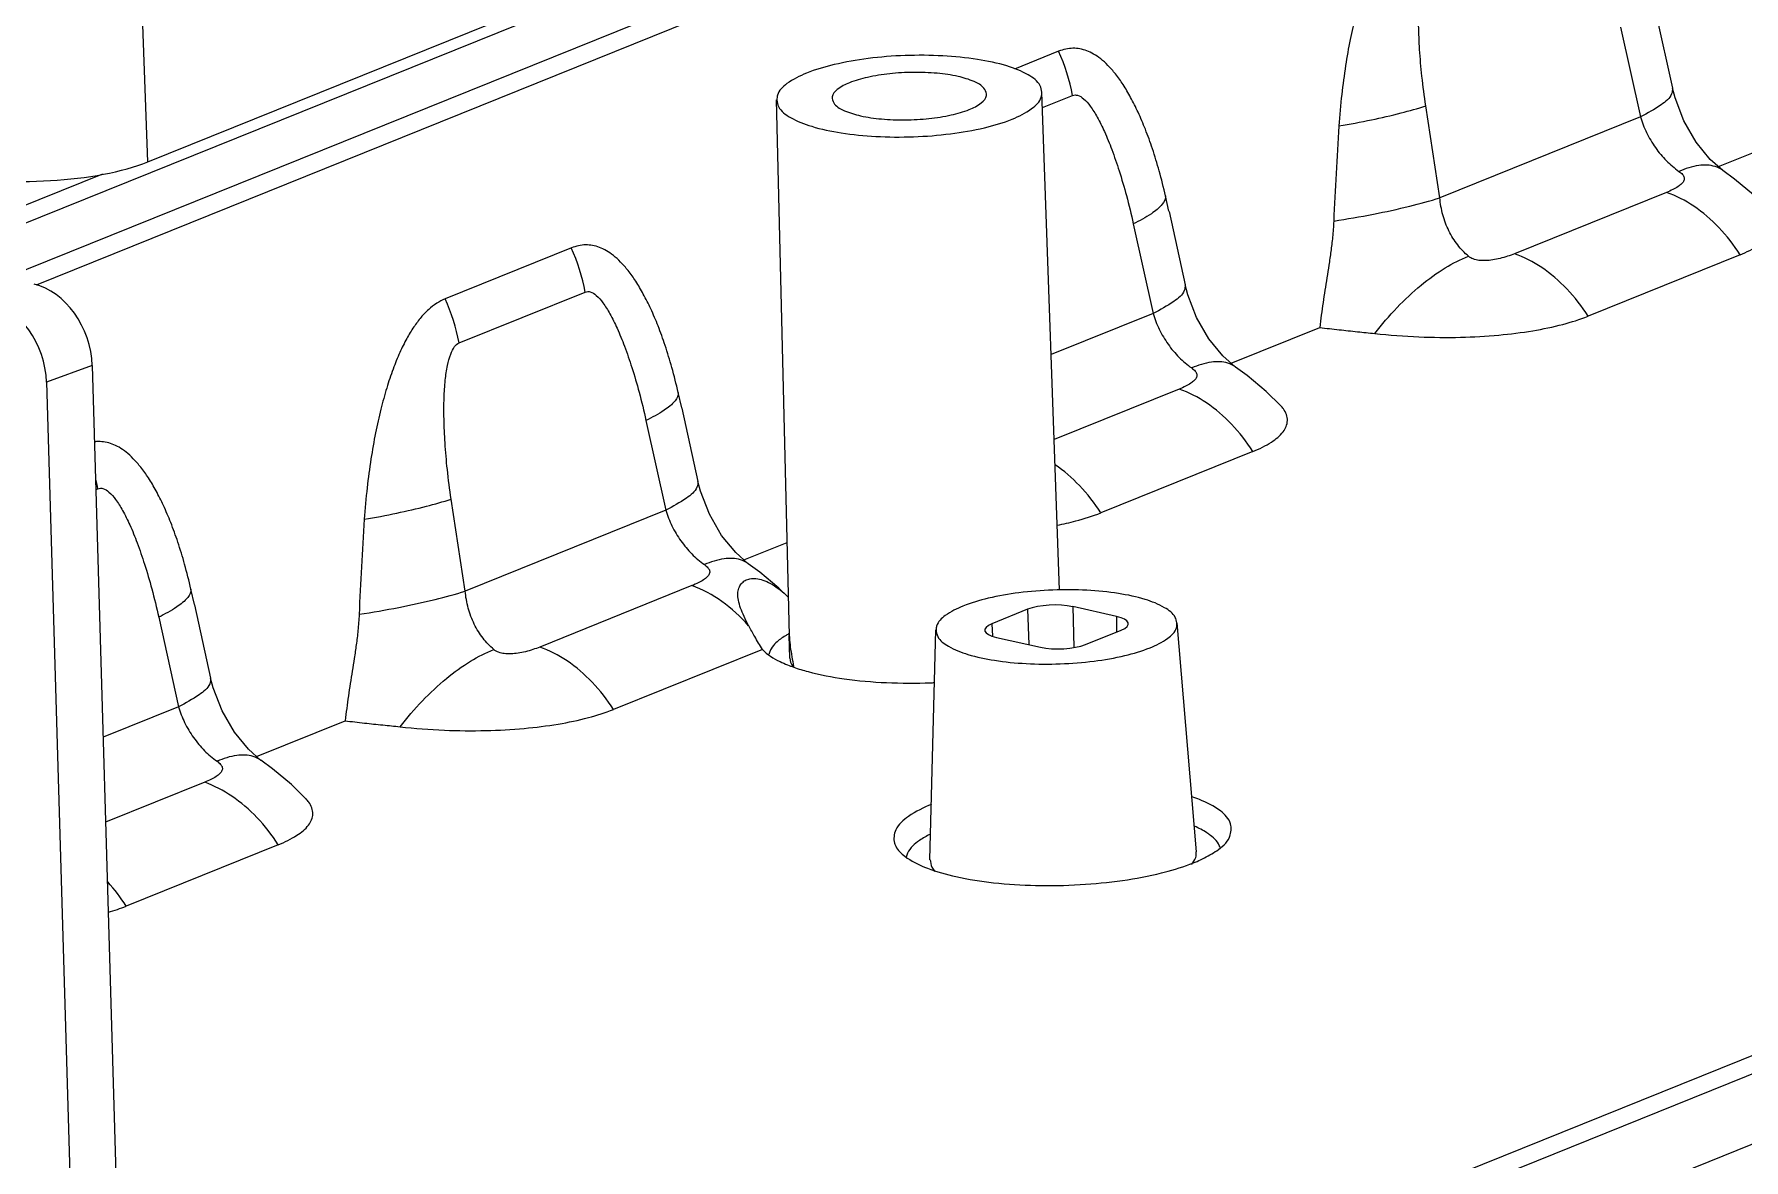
# Model space of a CAD drawing. Header units: millimetres. Extents: x 2279 to 2636, y 1024 to 1272.
# Drawn here: x 2462.42 to 2483.67, y 1049.71 to 1063.71 of the extents above; entities that cross this region are included whole.
import ezdxf

# ---------------------------------------------------------------- set-up
doc = ezdxf.new("R2010")
doc.units = ezdxf.units.MM
doc.layers.add('06___PRT_ALL_SURFS', color=7, linetype='Continuous')
doc.layers.add('from', color=7, linetype='Continuous', lineweight=13)

# ---------------------------------------------------------------- blocks, each defined once
blk = doc.blocks.new('A$C040E4FC1')
at = {"color": 7, "linetype": 'Continuous'}
for p, q in [((53.781, 45.931), (138.336, 80.056)), ((84.445, 58.057), (49.295, 43.871)), ((86.61, 57.561), (51.469, 43.379)), ((84.486, 57.106), (50.838, 43.526)), ((53.781, 45.931), (53.461, 54.707)), ((85.034, 48.98), (85.37, 47.46)), ((84.295, 48.721), (84.705, 46.866)), ((72.652, 48.224), (71.735, 47.853)), ((67.075, 36.12), (66.81, 47.214)), ((72.667, 37.059), (72.307, 47.375)), ((135.009, 46.778), (56.464, 15.079)), ((80.549, 45.188), (80.259, 47.093)), ((84.705, 46.866), (80.549, 45.188)), ((53.886, 12.21), (138.897, 46.519)), ((135.612, 46.643), (57.067, 14.944)), ((86.323, 45.834), (87.396, 46.267)), ((86.413, 45.754), (86.412, 45.755)), ((52.841, 45.68), (48.692, 44.005)), ((74.938, 44.907), (74.867, 45.225)), ((85.247, 45.3), (82.096, 44.028)), ((62.557, 44.149), (59.942, 43.094)), ((86.77, 44.006), (83.62, 42.734)), ((75.275, 43.386), (75.275, 43.386)), ((76.227, 41.76), (78.062, 42.5)), ((52.631, 41.711), (51.685, 41.368)), ((52.631, 41.711), (53.183, 22.932)), ((76.318, 41.68), (76.317, 41.681)), ((51.685, 41.368), (52.241, 22.431)), ((64.843, 40.832), (64.771, 41.151)), ((76.675, 39.931), (73.525, 38.66)), ((65.179, 39.311), (65.179, 39.311)), ((66.132, 37.685), (67.029, 38.047)), ((66.222, 37.605), (66.221, 37.606)), ((54.747, 36.758), (54.676, 37.076)), ((72.008, 36.661), (71.269, 36.363)), ((72.008, 36.661), (72.032, 35.93)), ((72.943, 36.716), (72.97, 35.87)), ((73.851, 36.513), (72.943, 36.716)), ((73.851, 36.513), (73.852, 36.191)), ((66.231, 36.319), (66.23, 36.322)), ((69.987, 31.472), (70.109, 36.235)), ((71.269, 36.363), (71.284, 36.107)), ((73.208, 35.931), (73.947, 36.229)), ((75.508, 31.634), (75.106, 36.382)), ((66.514, 35.831), (63.429, 34.586)), ((67.072, 36.123), (67.072, 36.12)), ((71.365, 36.079), (72.273, 35.876)), ((55.083, 35.237), (55.084, 35.237)), ((56.036, 33.611), (57.871, 34.352)), ((56.127, 33.531), (56.126, 33.532)), ((56.484, 31.783), (53.334, 30.511))]:
    blk.add_line(p, q, dxfattribs=at)
for points in [[(86.413, 45.754), (86.153, 45.984), (85.861, 46.341), (85.607, 46.78), (85.423, 47.255), (85.37, 47.46)], [(87.351, 44.954), (87.048, 45.251), (86.651, 45.576), (86.412, 45.755)]]:
    blk.add_lwpolyline(points, dxfattribs=at)
for centre, radius, start, end in [((68.964, 46.563), 4.045, 10.6181, 24.2449), ((158.031, 41.339), 79.751, 176.16401, 177.58058), ((58.868, 42.488), 4.045, 10.6181, 24.2449), ((56.262, 41.436), 4.037, 10.6031, 24.2595), ((48.865, 38.435), 3.951, 10.5667, 13.7198), ((137.84, 33.19), 79.751, 176.16401, 177.58058), ((68.279, 33.968), 2.501, 118.9073, 119.2655), ((67.119, 35.602), 0.487, 150.1355, 155.6713), ((68.009, 37.914), 2.594, 244.2086, 247.9333), ((68.158, 38.28), 2.989, 247.9219, 250.5818), ((74.782, 33.325), 2.02, 303.5517, 304.4993), ((71.096, 34.353), 3.27, 248.4818, 249.182), ((73.158, 37.757), 6.756, 283.928, 284.4193), ((74.286, 34.295), 3.111, 291.919, 294.8267)]:
    blk.add_arc(centre, radius, start, end, dxfattribs=at)
for centre, major_axis, ratio, start_param, end_param in [((51.457, 46.453), (2.999, 0.088), 0.307376, -2.261248, -0.693191), ((51.467, 41.966), (-0.558, 1.393), 0.734436, -2.034066, -0.466009), ((50.52, 41.624), (-0.558, 1.393), 0.734436, -2.034066, -0.466009), ((72.524, 36.546), (0.664, 0.02), 0.306642, 0.878854, 2.449346), ((73.431, 36.344), (0.664, 0.02), 0.306458, 5.591175, 7.161667), ((71.785, 36.248), (0.664, 0.02), 0.306458, 2.449582, 4.020074), ((72.693, 36.046), (0.664, 0.02), 0.306642, -2.262739, -0.692247)]:
    blk.add_ellipse(centre, major_axis=major_axis, ratio=ratio, start_param=start_param, end_param=end_param, dxfattribs=at)
for points, start_tangent, end_tangent in [([(80.133, 51.243), (79.958, 51.15), (79.792, 51.023), (79.635, 50.86), (79.485, 50.661), (79.338, 50.421), (79.194, 50.131), (79.055, 49.788), (78.923, 49.395), (78.802, 48.956), (78.692, 48.467), (78.597, 47.926), (78.517, 47.33), (78.459, 46.675)], (-0.92463, -0.380867), (-0.067471, -0.997721)), ([(80.259, 47.093), (80.179, 47.704), (80.131, 48.26), (80.11, 48.754), (80.113, 49.187), (80.137, 49.557), (80.183, 49.862), (80.248, 50.095), (80.329, 50.252), (80.421, 50.327)], (-0.150436, 0.98862), (0.926974, 0.375125)), ([(74.867, 45.225), (74.736, 45.744), (74.596, 46.203), (74.449, 46.606), (74.298, 46.96), (74.144, 47.268), (73.987, 47.533), (73.829, 47.754), (73.673, 47.931), (73.523, 48.067), (73.377, 48.165), (73.234, 48.233), (73.092, 48.273), (72.948, 48.285), (72.8, 48.268), (72.652, 48.224)], (-0.221788, 0.975095), (-0.929992, -0.367579)), ([(72.302, 47.375), (72.267, 47.51), (72.021, 47.733), (71.581, 47.918), (70.97, 48.054), (70.254, 48.127), (69.472, 48.134), (68.705, 48.072), (68.001, 47.946), (67.427, 47.769)], (-0.053868, 0.998548), (-0.927327, -0.374251)), ([(67.427, 47.769), (67.024, 47.552), (66.827, 47.314), (66.816, 47.214)], (-0.927327, -0.374251), (0.045751, -0.998953)), ([(68.318, 47.57), (68.067, 47.431), (67.961, 47.276), (67.961, 47.246)], (-0.927327, -0.374251), (0.091012, -0.99585)), ([(71.156, 47.34), (71.105, 47.459), (70.901, 47.595), (70.568, 47.7), (70.137, 47.766), (69.643, 47.785), (69.152, 47.757), (68.689, 47.682), (68.318, 47.57)], (-0.091012, 0.99585), (-0.927327, -0.374251)), ([(66.816, 47.214), (66.851, 47.076), (67.096, 46.853), (67.536, 46.668), (68.147, 46.532), (68.863, 46.459), (69.645, 46.452), (70.412, 46.514), (71.116, 46.639), (71.691, 46.817)], (0.045751, -0.998953), (0.927327, 0.374251)), ([(67.961, 47.246), (68.012, 47.127), (68.216, 46.991), (68.549, 46.886), (68.98, 46.82), (69.474, 46.801), (69.966, 46.829), (70.428, 46.904), (70.799, 47.016)], (0.091012, -0.99585), (0.927327, 0.374251)), ([(70.799, 47.016), (71.05, 47.155), (71.156, 47.31), (71.156, 47.34)], (0.927327, 0.374251), (-0.091012, 0.99585)), ([(71.691, 46.817), (72.093, 47.034), (72.291, 47.272), (72.302, 47.375)], (0.927327, 0.374251), (-0.053868, 0.998548)), ([(85.365, 47.459), (85.351, 47.341), (85.134, 47.115), (84.705, 46.866)], (0.14579, -0.989316), (-0.899542, -0.436835)), ([(78.459, 46.675), (79.134, 46.803), (79.745, 46.945), (80.259, 47.093)], (0.985474, 0.169825), (0.951367, 0.308061)), ([(84.705, 46.866), (84.833, 46.537), (85.016, 46.227), (85.244, 45.955), (85.503, 45.735)], (0.282262, -0.959337), (0.819763, -0.572702)), ([(85.503, 45.735), (85.578, 45.67), (85.612, 45.607), (85.606, 45.544), (85.562, 45.482), (85.484, 45.419), (85.377, 45.358), (85.247, 45.3)], (0.819541, -0.573021), (-0.927322, -0.374263)), ([(86.412, 45.754), (86.253, 45.834), (85.915, 45.856), (85.503, 45.735)], (-0.809469, 0.587162), (-0.918265, -0.395966)), ([(74.8, 45.054), (74.573, 44.858), (74.199, 44.647)], (-0.613416, -0.78976), (-0.899542, -0.436835)), ([(74.867, 45.225), (74.8, 45.054)], (0.100137, -0.994974), (-0.613416, -0.78976)), ([(78.351, 44.706), (79.174, 44.848), (79.926, 45.014), (80.549, 45.188)], (0.988615, 0.150465), (0.951367, 0.30806)), ([(81.144, 43.976), (80.919, 44.21), (80.738, 44.501), (80.612, 44.833), (80.549, 45.188)], (-0.771729, 0.635952), (-0.085816, 0.996311)), ([(86.771, 44.006), (86.329, 44.571), (85.811, 45.011), (85.247, 45.3)], (-0.538495, 0.842629), (-0.941456, 0.337136)), ([(78.351, 44.706), (78.327, 44.373), (78.291, 44.072), (78.25, 43.794), (78.209, 43.53), (78.168, 43.272), (78.129, 43.015), (78.094, 42.758), (78.062, 42.5)], (-0.043281, -0.999063), (-0.109894, -0.993943)), ([(86.77, 44.006), (87.158, 44.202), (87.399, 44.415), (87.488, 44.645), (87.406, 44.886), (87.352, 44.955)], (0.927225, 0.374505), (-0.668534, 0.743682)), ([(64.771, 41.151), (64.64, 41.67), (64.5, 42.128), (64.354, 42.532), (64.203, 42.886), (64.048, 43.193), (63.891, 43.458), (63.733, 43.679), (63.577, 43.856), (63.427, 43.992), (63.282, 44.091), (63.139, 44.159), (62.996, 44.199), (62.852, 44.211), (62.705, 44.193), (62.557, 44.149)], (-0.221788, 0.975095), (-0.929992, -0.367579)), ([(79.201, 42.375), (79.663, 42.913), (80.16, 43.375), (80.663, 43.736), (81.144, 43.976)], (0.610885, 0.791719), (0.935655, 0.352915)), ([(82.096, 44.028), (81.951, 43.975), (81.798, 43.932), (81.644, 43.9), (81.496, 43.886), (81.359, 43.891), (81.241, 43.92), (81.144, 43.976)], (-0.927332, -0.374239), (-0.772011, 0.635609)), ([(83.62, 42.734), (83.178, 43.3), (82.66, 43.74), (82.096, 44.028)], (-0.538496, 0.842628), (-0.941455, 0.337139)), ([(75.269, 43.385), (75.255, 43.267), (75.038, 43.041), (74.609, 42.791)], (0.14579, -0.989316), (-0.899542, -0.436835)), ([(59.942, 43.094), (59.767, 43.002), (59.601, 42.874), (59.444, 42.711), (59.294, 42.512), (59.147, 42.272), (59.003, 41.982), (58.864, 41.639), (58.732, 41.246), (58.611, 40.807), (58.501, 40.318), (58.406, 39.777), (58.326, 39.181), (58.268, 38.526)], (-0.92463, -0.380867), (-0.067471, -0.997721)), ([(79.201, 42.375), (80.117, 42.306), (80.979, 42.298), (81.772, 42.343), (82.476, 42.433), (83.1, 42.565), (83.62, 42.734)], (0.99404, -0.109019), (0.92743, 0.373998)), ([(78.062, 42.5), (78.462, 42.454), (78.844, 42.413), (79.201, 42.375)], (0.992207, -0.124604), (0.994044, -0.108981)), ([(76.316, 41.68), (76.158, 41.76), (75.819, 41.782), (75.408, 41.661)], (-0.809469, 0.587162), (-0.918265, -0.395966)), ([(64.771, 41.151), (64.705, 40.98)], (0.100137, -0.994974), (-0.613416, -0.78976)), ([(76.675, 39.931), (76.233, 40.497), (75.715, 40.937), (75.152, 41.225)], (-0.538495, 0.842629), (-0.941456, 0.337136)), ([(64.705, 40.98), (64.478, 40.784), (64.103, 40.573)], (-0.613416, -0.78976), (-0.899542, -0.436835)), ([(76.675, 39.931), (77.062, 40.127), (77.303, 40.341), (77.392, 40.57), (77.31, 40.812), (77.256, 40.88)], (0.927225, 0.374505), (-0.668534, 0.743682)), ([(54.676, 37.076), (54.545, 37.595), (54.405, 38.054), (54.258, 38.458), (54.107, 38.811), (53.953, 39.119), (53.796, 39.384), (53.637, 39.605), (53.482, 39.782), (53.332, 39.918), (53.186, 40.017), (53.043, 40.084), (52.901, 40.125), (52.756, 40.136), (52.678, 40.131)], (-0.221788, 0.975095), (-0.992109, -0.125381)), ([(73.525, 38.66), (73.083, 39.225), (72.578, 39.656)], (-0.538496, 0.842628), (-0.826464, 0.56299)), ([(65.174, 39.311), (65.159, 39.193), (64.943, 38.967), (64.514, 38.717)], (0.14579, -0.989316), (-0.899542, -0.436835)), ([(58.268, 38.526), (58.943, 38.655), (59.554, 38.797), (60.068, 38.944)], (0.985474, 0.169825), (0.951367, 0.308061)), ([(72.622, 38.402), (73.005, 38.491), (73.525, 38.66)], (0.980657, 0.195733), (0.92743, 0.373998)), ([(66.221, 37.605), (66.062, 37.686), (65.723, 37.707), (65.312, 37.587)], (-0.809469, 0.587162), (-0.918265, -0.395966)), ([(66.23, 36.322), (66.134, 36.515), (66.063, 36.688), (66.018, 36.85), (66.007, 36.987), (66.028, 37.1), (66.078, 37.19), (66.155, 37.256), (66.257, 37.295), (66.382, 37.299), (66.526, 37.266), (66.681, 37.196), (66.841, 37.094), (67.001, 36.963), (67.057, 36.91)], (-0.469497, 0.882934), (0.718026, -0.696016)), ([(54.609, 36.906), (54.382, 36.709), (54.008, 36.498)], (-0.613416, -0.78976), (-0.899542, -0.436835)), ([(54.676, 37.076), (54.609, 36.906)], (0.100137, -0.994974), (-0.613416, -0.78976)), ([(58.16, 36.557), (58.983, 36.7), (59.735, 36.865), (60.358, 37.04)], (0.988615, 0.150465), (0.951367, 0.30806)), ([(66.23, 36.322), (65.672, 36.826), (65.056, 37.151)], (-0.662277, 0.749259), (-0.941456, 0.337136)), ([(75.101, 36.382), (75.069, 36.494), (74.848, 36.695), (74.445, 36.865), (73.894, 36.988), (73.238, 37.055), (72.531, 37.06), (71.83, 37.004), (71.193, 36.89), (70.67, 36.728)], (-0.090123, 0.995931), (-0.927327, -0.374251)), ([(58.16, 36.557), (58.136, 36.224), (58.1, 35.923), (58.059, 35.645), (58.018, 35.381), (57.977, 35.123), (57.938, 34.866), (57.903, 34.609), (57.871, 34.352)], (-0.043281, -0.999063), (-0.109894, -0.993943)), ([(70.67, 36.728), (70.304, 36.531), (70.125, 36.315), (70.114, 36.236)], (-0.927327, -0.374251), (0.008657, -0.999963)), ([(66.514, 35.831), (66.357, 36.095), (66.231, 36.319)], (-0.518377, 0.855152), (-0.470099, 0.882614)), ([(67.056, 36.15), (66.99, 36.111), (66.796, 35.969)], (-0.872362, -0.48886), (-0.722955, -0.690895)), ([(70.114, 36.236), (70.147, 36.098), (70.368, 35.896), (70.771, 35.727), (71.323, 35.604), (71.978, 35.537), (72.685, 35.532), (73.386, 35.588), (74.023, 35.702), (74.546, 35.864)], (0.008657, -0.999963), (0.927327, 0.374251)), ([(74.546, 35.864), (74.912, 36.06), (75.091, 36.276), (75.101, 36.382)], (0.927327, 0.374251), (-0.090123, 0.995931)), ([(59.01, 34.227), (59.472, 34.764), (59.968, 35.226), (60.471, 35.588), (60.952, 35.827)], (0.610885, 0.791719), (0.935655, 0.352915)), ([(63.429, 34.586), (62.987, 35.151), (62.469, 35.591), (61.905, 35.879)], (-0.538496, 0.842628), (-0.941455, 0.337139)), ([(66.514, 35.831), (66.881, 35.578)], (0.681549, -0.731772), (0.900068, -0.435749)), ([(66.675, 35.802), (66.648, 35.728)], (-0.411882, -0.911237), (-0.250239, -0.968184)), ([(66.796, 35.969), (66.696, 35.844)], (-0.722955, -0.690895), (-0.49796, -0.8672)), ([(67.072, 36.12), (67.075, 36.067), (67.093, 35.882), (67.125, 35.677), (67.16, 35.478)], (0.03108, -0.999517), (0.178495, -0.983941)), ([(67.15, 35.476), (67.088, 35.651)], (-0.57035, 0.821402), (-0.063035, 0.998011)), ([(67.165, 35.461), (67.462, 35.37)], (0.94293, -0.33299), (0.966223, -0.257708)), ([(55.078, 35.236), (55.064, 35.118), (54.847, 34.892), (54.418, 34.643)], (0.14579, -0.989316), (-0.899542, -0.436835)), ([(67.462, 35.37), (68.209, 35.222), (69.083, 35.142), (70.003, 35.139), (70.081, 35.142)], (0.966223, -0.257708), (0.999045, 0.043694)), ([(59.01, 34.227), (59.926, 34.157), (60.788, 34.149), (61.581, 34.194), (62.285, 34.284), (62.909, 34.416), (63.429, 34.586)], (0.99404, -0.109019), (0.92743, 0.373998)), ([(57.871, 34.352), (58.271, 34.305), (58.652, 34.264), (59.01, 34.227)], (0.992207, -0.124604), (0.994044, -0.108981)), ([(56.125, 33.531), (55.967, 33.611), (55.628, 33.633), (55.217, 33.512)], (-0.809469, 0.587162), (-0.918265, -0.395966)), ([(56.484, 31.783), (56.042, 32.348), (55.524, 32.788), (54.961, 33.077)], (-0.538495, 0.842629), (-0.941456, 0.337136)), ([(56.484, 31.783), (56.871, 31.979), (57.112, 32.192), (57.201, 32.421), (57.119, 32.663), (57.065, 32.732)], (0.927225, 0.374505), (-0.668534, 0.743682)), ([(70.02, 32.62), (69.542, 32.369), (69.279, 32.092), (69.253, 31.813), (69.278, 31.751)], (-0.927327, -0.374251), (0.454502, -0.890746)), ([(76.196, 31.955), (76.215, 32.216), (76.002, 32.484), (75.571, 32.718), (75.415, 32.775)], (0.369494, 0.929233), (-0.946857, 0.321656)), ([(69.994, 32.003), (69.768, 31.87), (69.523, 31.611), (69.495, 31.522)], (-0.889969, -0.456021), (-0.197246, -0.980354)), ([(75.724, 32.031), (75.467, 32.166)], (-0.83482, 0.550523), (-0.919073, 0.394088)), ([(75.995, 31.733), (75.798, 31.977), (75.724, 32.031)], (-0.295366, 0.955384), (-0.83482, 0.550523)), ([(75.926, 31.66), (76.189, 31.937), (76.196, 31.955)], (0.824122, 0.566413), (0.369494, 0.929233)), ([(69.278, 31.751), (69.466, 31.544)], (0.454502, -0.890746), (0.792491, -0.609884)), ([(69.466, 31.544), (69.897, 31.311)], (0.792491, -0.609884), (0.930289, -0.366827)), ([(75.403, 31.373), (75.492, 31.517), (75.502, 31.634)], (0.6883, 0.725426), (-0.090123, 0.995931)), ([(75.592, 31.472), (75.898, 31.641)], (0.907156, 0.420795), (0.833376, 0.552707)), ([(69.934, 31.296), (70.525, 31.123), (71.305, 30.997), (72.175, 30.94), (73.095, 30.956), (73.976, 31.044), (74.785, 31.199)], (0.934703, -0.35543), (0.970588, 0.240747)), ([(69.992, 31.472), (70.028, 31.32), (70.09, 31.232)], (0.008657, -0.999963), (0.683104, -0.730321)), ([(74.841, 31.214), (75.447, 31.409)], (0.968488, 0.249062), (0.927327, 0.374251)), ([(53.333, 30.511), (52.952, 31.012)], (-0.538496, 0.842628), (-0.672237, 0.740336)), ([(52.966, 30.384), (53.334, 30.511)], (0.959107, 0.283043), (0.92743, 0.373998))]:
    blk.add_spline(points, degree=3, dxfattribs=dict(at, start_tangent=start_tangent, end_tangent=end_tangent))
at = {"layer": '06___PRT_ALL_SURFS', "color": 7, "linetype": 'Continuous'}
for p, q in [((72.318, 47.058), (72.94, 47.308)), ((74.199, 44.647), (74.609, 42.791)), ((74.939, 44.905), (75.275, 43.386)), ((60.23, 42.179), (62.844, 43.234)), ((74.609, 42.791), (72.497, 41.939)), ((75.152, 41.225), (72.558, 40.179)), ((64.843, 40.831), (65.179, 39.311)), ((64.103, 40.573), (64.514, 38.717)), ((52.707, 39.143), (52.749, 39.16)), ((60.358, 37.04), (60.068, 38.944)), ((64.514, 38.717), (60.358, 37.04)), ((65.056, 37.151), (61.905, 35.879)), ((54.008, 36.498), (54.418, 34.642)), ((54.748, 36.756), (55.083, 35.237)), ((67.086, 35.65), (67.072, 36.117)), ((54.418, 34.642), (52.858, 34.013)), ((54.961, 33.077), (52.909, 32.249))]:
    blk.add_line(p, q, dxfattribs=at)
for points in [[(76.318, 41.68), (76.057, 41.91), (75.766, 42.267), (75.511, 42.706), (75.328, 43.18), (75.275, 43.386)], [(77.255, 40.879), (76.952, 41.176), (76.555, 41.502), (76.317, 41.681)], [(66.222, 37.605), (65.962, 37.835), (65.67, 38.192), (65.416, 38.631), (65.232, 39.106), (65.179, 39.311)], [(67.056, 36.908), (66.857, 37.102), (66.46, 37.428), (66.221, 37.606)], [(56.127, 33.531), (55.866, 33.761), (55.575, 34.118), (55.32, 34.557), (55.137, 35.032), (55.083, 35.237)], [(57.064, 32.73), (56.761, 33.028), (56.364, 33.353), (56.126, 33.532)]]:
    blk.add_lwpolyline(points, dxfattribs=at)
for points, start_tangent, end_tangent in [([(72.94, 47.308), (73.044, 47.312), (73.169, 47.238), (73.306, 47.086), (73.45, 46.858), (73.6, 46.558), (73.752, 46.188), (73.905, 45.747), (74.056, 45.233), (74.199, 44.647)], (0.927683, 0.373369), (0.215834, -0.97643)), ([(62.844, 43.234), (62.949, 43.238), (63.073, 43.164), (63.21, 43.012), (63.354, 42.784), (63.504, 42.484), (63.657, 42.114), (63.81, 41.673), (63.96, 41.159), (64.103, 40.573)], (0.927683, 0.373369), (0.215834, -0.97643)), ([(74.609, 42.791), (74.737, 42.463), (74.92, 42.153), (75.148, 41.881), (75.408, 41.661)], (0.282262, -0.959337), (0.819763, -0.572702)), ([(60.068, 38.944), (59.988, 39.556), (59.94, 40.111), (59.919, 40.605), (59.921, 41.038), (59.946, 41.409), (59.992, 41.713), (60.057, 41.947), (60.138, 42.103), (60.23, 42.179)], (-0.150436, 0.98862), (0.926974, 0.375125)), ([(75.408, 41.661), (75.483, 41.596), (75.516, 41.533), (75.51, 41.47), (75.466, 41.407), (75.388, 41.345), (75.281, 41.283), (75.152, 41.225)], (0.819541, -0.573021), (-0.927322, -0.374263)), ([(52.749, 39.16), (52.853, 39.163), (52.978, 39.09), (53.115, 38.937), (53.259, 38.71), (53.409, 38.41), (53.561, 38.04), (53.714, 37.598), (53.865, 37.084), (54.008, 36.498)], (0.927683, 0.373369), (0.215834, -0.97643)), ([(64.514, 38.717), (64.642, 38.388), (64.825, 38.079), (65.053, 37.807), (65.312, 37.587)], (0.282262, -0.959337), (0.819763, -0.572702)), ([(65.312, 37.587), (65.387, 37.522), (65.421, 37.459), (65.415, 37.396), (65.371, 37.333), (65.293, 37.27), (65.186, 37.209), (65.056, 37.151)], (0.819541, -0.573021), (-0.927322, -0.374263)), ([(60.952, 35.827), (60.728, 36.061), (60.547, 36.352), (60.421, 36.685), (60.358, 37.04)], (-0.771729, 0.635952), (-0.085816, 0.996311)), ([(61.905, 35.879), (61.76, 35.827), (61.607, 35.783), (61.453, 35.752), (61.305, 35.737), (61.168, 35.742), (61.05, 35.771), (60.952, 35.827)], (-0.927332, -0.374239), (-0.772011, 0.635609)), ([(54.418, 34.642), (54.546, 34.314), (54.729, 34.004), (54.957, 33.732), (55.217, 33.512)], (0.282262, -0.959337), (0.819763, -0.572702)), ([(55.217, 33.512), (55.291, 33.447), (55.325, 33.384), (55.319, 33.321), (55.275, 33.258), (55.197, 33.196), (55.09, 33.135), (54.961, 33.077)], (0.819541, -0.573021), (-0.927322, -0.374263))]:
    blk.add_spline(points, degree=3, dxfattribs=dict(at, start_tangent=start_tangent, end_tangent=end_tangent))

msp = doc.modelspace()

# ---------------------------------------------------------------- block references
at = {"layer": 'from', "xscale": 0.6, "yscale": 0.6, "zscale": 0.6}
msp.add_blockref('A$C040E4FC1', (2431.558, 1034.561), dxfattribs=at)

doc.saveas('drawing.dxf')
